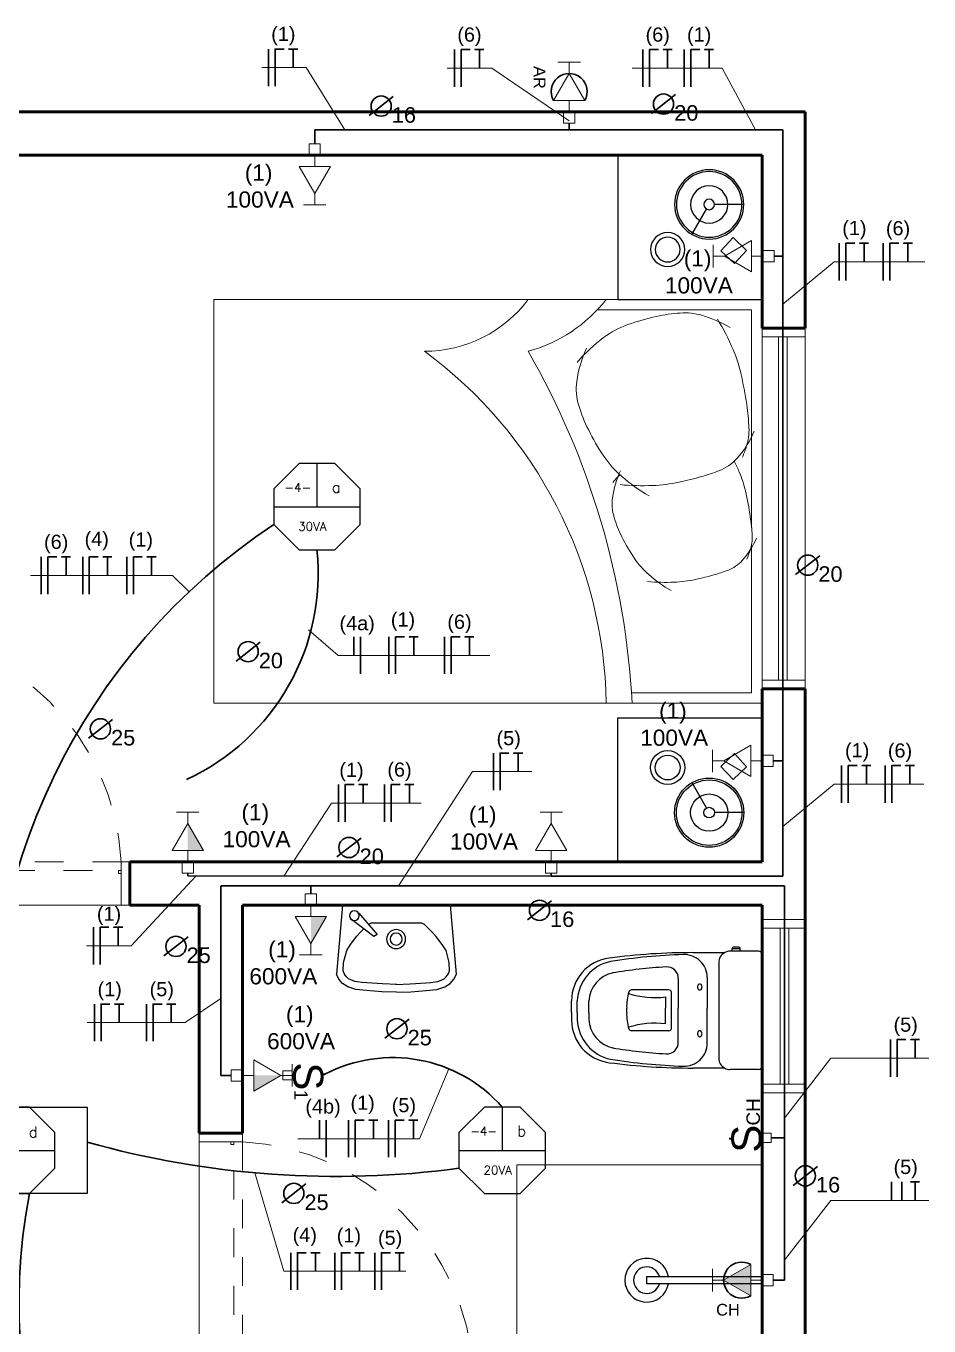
# Model space of a CAD drawing. Header units: inches. Extents: x 179598 to 179981, y 9195975 to 9196075.
# Drawn here: x 179677.644 to 179680.773, y 9196025.61 to 9196030.117 of the extents above; entities that cross this region are included whole.
import ezdxf

# ---------------------------------------------------------------- set-up
doc = ezdxf.new("R2010")
doc.units = ezdxf.units.IN
doc.header["$LTSCALE"] = 0.05
doc.header["$MEASUREMENT"] = 0
for name, pattern in [('CONTINU', [0]), ('DASH2', [0.75, 0.5, -0.25]), ('HIDDEN', [0.375, 0.25, -0.125]), ('HIDDEN2', [0.1875, 0.125, -0.0625])]:
    doc.linetypes.add(name, pattern=pattern)
for name, color, linetype in [('Electric', 10, 'Continuous'), ('ILUMINAÇÃO', 3, 'Continuous'), ('LAYOUT', 7, 'CONTINU'), ('LAYOUT_A. MOLHADAS', 7, 'Continuous'), ('PTO', 1, 'Continuous'), ('TEP', 40, 'DASH2')]:
    doc.layers.add(name, color=color, linetype=linetype)
for name, color, linetype, lineweight in [('Eletrodutos', 220, 'Continuous', 25), ('ESQUADRIA', 7, 'Continuous', 5), ('FNT', 30, 'Continuous', 25), ('HACHURA', 7, 'Continuous', 0), ('HASTES', 250, 'Continuous', 25), ('NOTAS', 180, 'Continuous', 25), ('PAREDE', 7, 'Continuous', 50), ('PISO', 7, 'Continuous', 5), ('TamanhoEletroduto', 174, 'Continuous', 30)]:
    doc.layers.add(name, color=color, linetype=linetype, lineweight=lineweight)
doc.styles.add('Cota', font='arial.ttf')
doc.styles.get("Standard").update_dxf_attribs({"font": ''})
doc.styles.get('Standard').set_extended_font_data('txt.shx')

# ---------------------------------------------------------------- blocks, each defined once
blk = doc.blocks.new('PORTA80_PB')
at = {"layer": 'ESQUADRIA'}
for p, q in [((0.02, 0.9055), (0.0125, 0.9055)), ((0.02, 0.9055), (0.02, 0.7763)), ((0.065, 0.9055), (0.065, 0.7763)), ((0.065, 0.9055), (0.0725, 0.9055)), ((0.0036, 0.8955), (0.0002, 0.8755)), ((0.0075, 0.8755), (0.0002, 0.8755)), ((0.0105, 0.8955), (0.0036, 0.8955)), ((0.03, 0.8955), (0.02, 0.8955)), ((0.03, 0.8755), (0.02, 0.8755)), ((0.055, 0.8955), (0.065, 0.8955)), ((0.055, 0.8755), (0.065, 0.8755)), ((0.0745, 0.8955), (0.0814, 0.8955)), ((0.0775, 0.8755), (0.0848, 0.8755)), ((0.0814, 0.8955), (0.0848, 0.8755)), ((0.83, 0), (0.03, 0))]:
    blk.add_line(p, q, dxfattribs=at)
for points in [[(0.03, 0.15), (0.055, 0.15), (0.055, 0.95), (0.03, 0.95)], [(0, 0), (0.03, 0), (0.03, 0.15), (0, 0.15)], [(0.83, 0), (0.86, 0), (0.86, 0.15), (0.83, 0.15)], [(0.04, 0.11), (0.03, 0.11), (0.03, 0.12), (0.04, 0.12)], [(0.82, 0.12), (0.83, 0.12), (0.83, 0.11), (0.82, 0.11)]]:
    blk.add_lwpolyline(points, close=True, dxfattribs=at)
at = {"layer": 'ESQUADRIA', "linetype": 'HIDDEN2'}
blk.add_lwpolyline([(0.03, 0.12), (0.83, 0.12), (0.83, 0.15), (0.03, 0.15)], close=True, dxfattribs=at)
at = {"layer": 'ESQUADRIA', "linetype": 'HIDDEN', "ltscale": 0.4}
blk.add_arc((-0.0154, 0.1046), 0.8466, 3.0716, 86.9284, dxfattribs=at)
at = {"layer": 'ESQUADRIA'}
for centre, radius, start, end in [((0.4334, 0.8257), 0.4284, 169.2602, 186.6551), ((-0.3484, 0.8257), 0.4284, 353.3449, 10.7398), ((0.0139, 0.7771), 0.00614, 187.1872, 352.0859), ((0.0711, 0.7771), 0.00614, 187.9141, 352.8128)]:
    blk.add_arc(centre, radius, start, end, dxfattribs=at)
blk = doc.blocks.new('A$C73877B83')
at = {"layer": 'LAYOUT'}
for p, q in [((0.2747, 0.243), (0.1867, 0.1922)), ((0.1708, 0.063), (0.1708, 0.1646))]:
    blk.add_line(p, q, dxfattribs=at)
for points in [[(0.5, 0), (0, 0), (0, 0.5), (0.5, 0.5)], [(0.2859, 0.1004), (0.3301, 0.0532), (0.3754, 0.0957), (0.3312, 0.1428)]]:
    blk.add_lwpolyline(points, close=True, dxfattribs=at)
for centre, radius in [((0.3271, 0.3269), 0.059), ((0.3271, 0.3269), 0.043), ((0.1708, 0.183), 0.12), ((0.1708, 0.183), 0.1136), ((0.1708, 0.183), 0.0646), ((0.1708, 0.183), 0.0184)]:
    blk.add_circle(centre, radius, dxfattribs=at)
blk = doc.blocks.new('camacasal1')
at = {"layer": 'LAYOUT', "lineweight": 20}
for p, q in [((0.1, 0), (0.1, 1.4)), ((0.1, 1.4), (2, 1.4)), ((2, 1.4), (2, 0)), ((1.5482, 1.364), (1.964, 1.364)), ((1.964, 1.364), (1.964, 0.8486)), ((1.964, 0.7916), (1.964, 0.036)), ((2, 0), (0.1, 0)), ((1.964, 0.036), (1.4292, 0.036))]:
    blk.add_line(p, q, dxfattribs=at)
for points in [[(1.6853, 1.0097, 0.050543), (1.6075, 0.9542, 0.064376), (1.5579, 0.8978, 0.03352), (1.5145, 0.8232, 0.039598), (1.4874, 0.7553, 0.109626), (1.4818, 0.6879, 0.0754), (1.5094, 0.5942)], [(1.6035, 0.9779, -0.034352), (1.6955, 0.9804, -0.04249), (1.7693, 0.9709, -0.015911), (1.8335, 0.955, -0.020937), (1.8812, 0.9393, -0.121269), (1.9314, 0.9049, -0.080025), (1.9807, 0.8278)], [(1.9038, 0.5611, 0.014129), (1.921, 0.5979, 0.04596), (1.9428, 0.6645, 0.01901), (1.9594, 0.7529, 0.025886), (1.9658, 0.8187, 0.088683), (1.9591, 0.869, 0.020726), (1.9477, 0.9003)], [(1.609, 0.6815, 0.050543), (1.513, 0.613, 0.064376), (1.4517, 0.5435, 0.03352), (1.3983, 0.4514, 0.039598), (1.3648, 0.3677, 0.109626), (1.3579, 0.2845, 0.0754), (1.392, 0.1689)], [(1.4832, 0.6344, 0.020037), (1.5074, 0.608, 0.075208)], [(1.508, 0.6422, -0.034352), (1.6215, 0.6452, -0.04249), (1.7125, 0.6336, -0.015911), (1.7917, 0.6139, -0.020937), (1.8506, 0.5945, -0.121269), (1.9126, 0.5521, -0.080025), (1.9733, 0.4571)], [(1.8455, 0.0681, 0.033461), (1.8997, 0.1735, 0.04596), (1.9265, 0.2556, 0.01901), (1.9471, 0.3647, 0.025886), (1.9549, 0.4458, 0.088683), (1.9467, 0.5079, 0.020726), (1.9326, 0.5465)], [(1.3596, 0.2185, 0.057152), (1.4511, 0.1325, 0.075208), (1.5356, 0.0875, 0.030275), (1.634, 0.0593, 0.036967), (1.717, 0.0472, 0.089016), (1.7911, 0.0551, 0.061822), (1.8892, 0.0975)]]:
    blk.add_lwpolyline(points, format="xyb", dxfattribs=at)
for centre, radius, start, end in [((-0.0814, 1.4233), 1.5416, 306.2433, 359.1337), ((-1.1907, 1.5456), 2.7445, 330.1604, 356.9589), ((0.83, -0.27), 0.45, 36.8699, 90), ((1.055, -0.315), 0.5131, 37.875, 74.7449)]:
    blk.add_arc(centre, radius, start, end, dxfattribs=at)
blk = doc.blocks.new('01lavl91')
at = {"layer": 'LAYOUT_A. MOLHADAS', "linetype": 'Continuous'}
for p, q in [((0.1253, -0.036), (0.0639, -0.1075)), ((-0.085, -0.0692), (0.0857, -0.0692)), ((0.0753, -0.1139), (0.1503, -0.0575)), ((0.0639, -0.1075), (0.0753, -0.1139))]:
    blk.add_line(p, q, dxfattribs=at)
for points in [[(-0.1997, -0.2393), (-0.1797, -0.0093), (0.1803, -0.0093), (0.2003, -0.2393)], [(-0.1772, -0.2283), (-0.1758, -0.2005), (-0.1652, -0.1606), (-0.1526, -0.1406), (-0.1317, -0.1123), (-0.1188, -0.0991), (-0.106, -0.0859), (-0.0931, -0.074), (-0.085, -0.0692)], [(0.0938, -0.074), (0.0857, -0.0692)], [(0.1779, -0.2283), (0.1765, -0.2005), (0.1659, -0.1606), (0.1533, -0.1406), (0.1323, -0.1123), (0.1195, -0.0991), (0.1091, -0.0885)], [(0.0003, -0.2993), (-0.0477, -0.2981), (-0.0993, -0.2935), (-0.1345, -0.2899), (-0.1613, -0.2816), (-0.1795, -0.2708), (-0.1915, -0.256), (-0.1997, -0.2393)], [(0.0023, -0.2743), (-0.0461, -0.2719), (-0.0975, -0.2686), (-0.1144, -0.2671), (-0.1294, -0.2653), (-0.1385, -0.2633), (-0.151, -0.2586), (-0.1586, -0.2547), (-0.1629, -0.2516), (-0.1647, -0.2496), (-0.1703, -0.2424), (-0.1737, -0.2368), (-0.1772, -0.2283)], [(-0.0016, -0.2743), (0.0468, -0.2719), (0.0982, -0.2686), (0.1151, -0.2671), (0.1301, -0.2653), (0.1391, -0.2633), (0.1517, -0.2586), (0.1593, -0.2547), (0.1635, -0.2516), (0.1653, -0.2496), (0.1709, -0.2424), (0.1744, -0.2368), (0.1779, -0.2283)], [(0.0003, -0.2993), (0.0483, -0.2981), (0.0999, -0.2935), (0.1351, -0.2899), (0.1619, -0.2816), (0.1801, -0.2708), (0.1921, -0.256), (0.2003, -0.2393)]]:
    blk.add_lwpolyline(points, dxfattribs=at)
for centre, radius in [((0.1404, -0.0444), 0.0164), ((0.001, -0.1223), 0.0316), ((0.001, -0.1223), 0.02)]:
    blk.add_circle(centre, radius, dxfattribs=at)
blk = doc.blocks.new('chuve')
at = {"layer": 'LAYOUT_A. MOLHADAS', "ltscale": 0.05}
for p, q in [((-0.0004, 0.0262), (0.3992, 0.0262)), ((0.3992, 0), (0, 0)), ((0.3992, 0.0262), (0.3992, 0))]:
    blk.add_line(p, q, dxfattribs=at)
for radius, start, end in [(0.076, 189.9358, 170.0642), (0.0459, 196.6015, 163.3985)]:
    blk.add_arc((0.3992, 0.0131), radius, start, end, dxfattribs=at)
blk = doc.blocks.new('VASOSAN2')
at = {"layer": 'LAYOUT_A. MOLHADAS'}
for p, q in [((-0.2131, 0), (0.1729, 0)), ((-0.0126, 0), (0.0126, 0)), ((-0.2251, -0.012), (-0.2251, -0.0754)), ((0.1849, -0.012), (0.1849, -0.11)), ((-0.2395, -0.0804), (-0.2395, -0.0987)), ((-0.2345, -0.1037), (-0.2345, -0.0754)), ((-0.2251, -0.0754), (-0.2345, -0.0754)), ((-0.2251, -0.0754), (-0.2251, -0.1037)), ((-0.2251, -0.1037), (-0.2345, -0.1037)), ((-0.2251, -0.1037), (-0.2251, -0.11)), ((-0.2201, -0.2392), (-0.2201, -0.1294)), ((0.1799, -0.1294), (0.1799, -0.2392)), ((-0.1851, -0.15), (0.1449, -0.15)), ((-0.1336, -0.19), (-0.0276, -0.19)), ((-0.0126, -0.19), (-0.0276, -0.19)), ((0.0935, -0.19), (-0.0126, -0.19)), ((-0.1307, -0.29), (-0.0276, -0.29)), ((0.0435, -0.3132), (-0.0836, -0.3132)), ((-0.0126, -0.29), (-0.0276, -0.29)), ((0.0906, -0.29), (-0.0126, -0.29)), ((-0.0909, -0.3228), (-0.0909, -0.4517)), ((-0.0666, -0.3348), (-0.0276, -0.3348)), ((-0.0126, -0.3348), (-0.0276, -0.3348)), ((0.0265, -0.3348), (-0.0126, -0.3348)), ((0.0508, -0.3228), (0.0508, -0.4517)), ((-0.0126, -0.4687), (-0.0276, -0.4687)), ((-0.0276, -0.6), (-0.0527, -0.6)), ((-0.0126, -0.6), (-0.0276, -0.6)), ((-0.0126, -0.6), (0.0126, -0.6)), ((-0.0276, -0.64), (-0.0527, -0.64)), ((-0.0276, -0.66), (-0.0527, -0.66)), ((-0.0126, -0.64), (-0.0276, -0.64)), ((-0.0126, -0.66), (-0.0276, -0.66)), ((-0.0126, -0.64), (0.0126, -0.64)), ((-0.0126, -0.66), (0.0126, -0.66))]:
    blk.add_line(p, q, dxfattribs=at)
for centre, radius, start, end in [((-0.2131, -0.012), 0.012, 90, 180), ((0.1729, -0.012), 0.012, 0, 90), ((-0.2345, -0.0804), 0.005, 90, 180), ((-0.2345, -0.0987), 0.005, 180, 270), ((-0.1851, -0.11), 0.04, 180, 208.955), ((-0.1851, -0.11), 0.04, 208.955, 270), ((0.1449, -0.11), 0.04, 270, 331.045), ((0.1449, -0.11), 0.04, 331.045, 0), ((-0.1336, -0.27), 0.08, 90, 181.8557), ((-0.1054, -0.2156), 0.00607, 151.5225, 180), ((-0.1054, -0.2156), 0.00607, 180, 208.4775), ((-0.1034, -0.2168), 0.00838, 127.3654, 151.5225), ((-0.1034, -0.2145), 0.00838, 208.4775, 232.6346), ((-0.102, -0.2185), 0.0106, 107.5518, 127.3654), ((-0.102, -0.2128), 0.0106, 232.6346, 252.4482), ((-0.1012, -0.2212), 0.0134, 90, 107.5518), ((-0.1012, -0.2101), 0.0134, 252.4482, 270), ((-0.1012, -0.2212), 0.0134, 72.4482, 90), ((-0.1012, -0.2101), 0.0134, 270, 287.5518), ((-0.1003, -0.2185), 0.0106, 52.6346, 72.4482), ((-0.1003, -0.2128), 0.0106, 287.5518, 307.3654), ((-0.099, -0.2168), 0.00838, 28.4775, 52.6346), ((-0.099, -0.2145), 0.00838, 307.3654, 331.5225), ((-0.0969, -0.2156), 0.00607, 360, 28.4775), ((-0.0969, -0.2156), 0.00607, 331.5225, 0), ((0.0568, -0.2156), 0.00607, 151.5225, 180), ((0.0568, -0.2156), 0.00607, 180, 208.4775), ((0.0589, -0.2168), 0.00838, 127.3654, 151.5225), ((0.0589, -0.2145), 0.00838, 208.4775, 232.6346), ((0.0602, -0.2185), 0.0106, 107.5518, 127.3654), ((0.0602, -0.2128), 0.0106, 232.6346, 252.4482), ((0.061, -0.2212), 0.0134, 90, 107.5518), ((0.061, -0.2101), 0.0134, 252.4482, 270), ((0.061, -0.2212), 0.0134, 72.4482, 90), ((0.061, -0.2101), 0.0134, 270, 287.5518), ((0.0619, -0.2185), 0.0106, 52.6346, 72.4482), ((0.0619, -0.2128), 0.0106, 287.5518, 307.3654), ((0.0632, -0.2168), 0.00838, 28.4775, 52.6346), ((0.0632, -0.2145), 0.00838, 307.3654, 331.5225), ((0.0653, -0.2156), 0.00607, 360, 28.4775), ((0.0653, -0.2156), 0.00607, 331.5225, 0), ((0.0935, -0.27), 0.08, 358.1443, 90), ((2.0486, -0.2392), 2.2687, 180, 187.3437), ((-2.0888, -0.2392), 2.2687, 352.6563, 0), ((1.8016, -0.2073), 2.0162, 181.8557, 189.0498), ((-0.1307, -0.33), 0.04, 90, 183.6333), ((-0.0809, -0.3228), 0.01, 105.8312, 180), ((0.0408, -0.3228), 0.01, 0, 74.1688), ((0.0906, -0.33), 0.04, 356.3667, 90), ((-1.8417, -0.2073), 2.0162, 350.9502, 358.1443), ((1.8016, -0.2073), 1.9762, 183.6333, 189.0498), ((-0.3767, -0.3699), 0.3121, 342.6846, 6.4627), ((0.3366, -0.3699), 0.3121, 173.5373, 197.3154), ((-1.8417, -0.2073), 1.9762, 350.9502, 356.3667), ((-0.0809, -0.4517), 0.01, 180, 251.4779), ((-0.0363, -0.3187), 0.1503, 251.4779, 273.3381), ((-0.0038, -0.3187), 0.1503, 266.6619, 288.5221), ((0.0408, -0.4517), 0.01, 288.5221, 0), ((-0.0527, -0.51), 0.15, 187.3437, 270), ((-0.0467, -0.4941), 0.146, 191.9873, 267.6502), ((-0.0467, -0.4941), 0.106, 191.9873, 267.6502), ((0.0066, -0.4941), 0.106, 272.3498, 348.0127), ((0.0066, -0.4941), 0.146, 272.3498, 348.0127), ((0.0126, -0.51), 0.15, 270, 352.6563)]:
    blk.add_arc(centre, radius, start, end, dxfattribs=at)
blk = doc.blocks.new('JANELA 0.50')
at = {"layer": 'ESQUADRIA'}
for points in [[(0, 0), (0.03, 0), (0.03, 0.15), (0, 0.15)], [(0.57, 0), (0.03, 0), (0.03, 0.15), (0.57, 0.15)], [(0.57, 0), (0.6, 0), (0.6, 0.15), (0.57, 0.15)], [(0.03, 0.0576), (0.57, 0.0576), (0.57, 0.0876), (0.03, 0.0876)]]:
    blk.add_lwpolyline(points, close=True, dxfattribs=at)
blk = doc.blocks.new('A$C39A72CA2')
at = {"layer": 'ESQUADRIA'}
for points in [[(0, 0), (0.03, 0), (0.03, 0.15), (0, 0.15)], [(1.22, 0), (0.03, 0), (0.03, 0.15), (1.22, 0.15)], [(1.22, 0), (1.25, 0), (1.25, 0.15), (1.22, 0.15)], [(0.03, 0.0576), (1.22, 0.0576), (1.22, 0.0876), (0.03, 0.0876)]]:
    blk.add_lwpolyline(points, close=True, dxfattribs=at)
blk = doc.blocks.new('ta30')
at = {"lineweight": 5}
for p, q in [((-0.1, 0.44), (0.1, 0.44)), ((0, 0.44), (0, 0.34)), ((-0.139, 0.1), (0, 0.34)), ((0.139, 0.1), (0, 0.34)), ((-0.139, 0.1), (0.139, 0.1)), ((-0.05, 0), (-0.05, -0.1)), ((-0.05, 0), (0.05, 0)), ((0, 0.1), (0, 0)), ((0.05, 0), (0.05, -0.1)), ((-0.05, -0.1), (0.05, -0.1))]:
    blk.add_line(p, q, dxfattribs=at)
blk = doc.blocks.new('TA100')
at = {"lineweight": 5}
for p, q in [((-0.1, 0.44), (0.1, 0.44)), ((0, 0.44), (0, 0.34)), ((-0.139, 0.1), (0, 0.34)), ((0.139, 0.1), (0, 0.34)), ((-0.139, 0.1), (0, 0.1)), ((-0.05, 0), (0.05, 0)), ((-0.05, 0), (-0.05, -0.1)), ((0, 0.1), (0, 0)), ((0, 0.1), (0.139, 0.1)), ((0.05, 0), (0.05, -0.1)), ((-0.05, -0.1), (0.05, -0.1))]:
    blk.add_line(p, q, dxfattribs=at)
blk.add_solid([(0, 0.1), (0, 0.34), (-0.139, 0.1)], dxfattribs=at)
blk = doc.blocks.new('Iluminação1')
at = {"layer": 'ILUMINAÇÃO'}
for p, q in [((0, 0.15), (0, 0)), ((-0.15, 0), (0.15, 0))]:
    blk.add_line(p, q, dxfattribs=at)
blk.add_lwpolyline([(-0.0621, 0.15), (-0.15, 0.0621), (-0.15, -0.0621), (-0.0621, -0.15), (0.0621, -0.15), (0.15, -0.0621), (0.15, 0.0621), (0.0621, 0.15)], close=True, dxfattribs=at)
blk = doc.blocks.new('LinguaNoSeu')
at = {"layer": 'Electric', "linetype": 'CONTINU', "lineweight": 20}
blk.add_lwpolyline([(179679.5062, 9196029.819), (179679.5453, 9196029.819), (179679.5453, 9196029.8581), (179679.5062, 9196029.8581), (179679.5062, 9196029.819), (179679.5062, 9196029.8581), (179679.5258, 9196029.8581), (179679.5258, 9196029.8971), (179679.5799, 9196029.8971), (179679.5258, 9196029.9909), (179679.4716, 9196029.8971), (179679.5258, 9196029.8971), (179679.5799, 9196029.8971), (179679.5258, 9196029.9909), (179679.5258, 9196030.0299), (179679.5648, 9196030.0299), (179679.4867, 9196030.0299)], dxfattribs=at)
at = {"layer": 'PTO', "linetype": 'CONTINU', "lineweight": 30}
blk.add_arc((179679.5258, 9196029.9284), 0.0625, 330, 210, dxfattribs=at)
at = {"layer": 'Electric', "linetype": 'CONTINU', "lineweight": 20, "style": 'Cota'}
blk.add_text('AR', height=0.0407, rotation=270, dxfattribs=at).set_placement((179679.4031, 9196030.017))
blk = doc.blocks.new('Iluminação2')
at = {"layer": 'ILUMINAÇÃO'}
for p, q in [((0, 0.15), (0, 0)), ((-0.15, 0), (0.15, 0))]:
    blk.add_line(p, q, dxfattribs=at)
for points in [[(-0.2621, 0.15), (0.2621, 0.15), (0.2621, -0.15), (-0.2621, -0.15)], [(-0.0621, 0.15), (-0.15, 0.0621), (-0.15, -0.0621), (-0.0621, -0.15), (0.0621, -0.15), (0.15, -0.0621), (0.15, 0.0621), (0.0621, 0.15)]]:
    blk.add_lwpolyline(points, close=True, dxfattribs=at)
blk = doc.blocks.new('CHUVEIRO')
at = {"layer": 'Electric', "linetype": 'CONTINU', "lineweight": 20}
blk.add_lwpolyline([(179680.6051, 9196022.6952), (179680.6051, 9196022.7343), (179680.566, 9196022.7343), (179680.566, 9196022.6952), (179680.6051, 9196022.6952), (179680.566, 9196022.6952), (179680.566, 9196022.7148), (179680.527, 9196022.7148), (179680.527, 9196022.7689), (179680.4332, 9196022.7148), (179680.527, 9196022.6606), (179680.527, 9196022.7148), (179680.527, 9196022.7689), (179680.4332, 9196022.7148), (179680.3941, 9196022.7148), (179680.3941, 9196022.7538), (179680.3941, 9196022.6757)], dxfattribs=at)
at = {"layer": 'PTO', "linetype": 'CONTINU', "lineweight": 30}
blk.add_arc((179680.4957, 9196022.7148), 0.0625, 60, 300, dxfattribs=at)
at = {"layer": 'Electric', "linetype": 'CONTINU', "lineweight": 20, "style": 'Cota'}
blk.add_text('CH', height=0.0407, dxfattribs=at).set_placement((179680.4071, 9196022.5921))
blk = doc.blocks.new('Interruptor1W')
at = {"layer": 'ILUMINAÇÃO', "linetype": 'CONTINU', "lineweight": 20}
blk.add_lwpolyline([(179675.1845, 9196027.4212), (179675.2236, 9196027.4212), (179675.2236, 9196027.4602), (179675.1845, 9196027.4602)], close=True, dxfattribs=at)
at = {"layer": 'ILUMINAÇÃO', "linetype": 'CONTINU', "lineweight": 20, "attachment_point": 1, "style": 'Cota'}
for s, width, insert, char_height in [('S', 0.319218, (179675.1488, 9196027.592), 0.1276), ('1', 0.07511, (179675.265, 9196027.5265), 0.0573)]:
    blk.add_mtext_dynamic_manual_height_columns(s, width=width, gutter_width=0.75, heights=[0], dxfattribs=dict(at, insert=insert, char_height=char_height))
blk = doc.blocks.new('Interruptor1')
at = {"layer": 'ILUMINAÇÃO', "linetype": 'CONTINU', "lineweight": 35}
blk.add_line((179678.1328, 9196024.8734), (179678.1328, 9196024.8825), dxfattribs=at)
at = {"layer": 'ILUMINAÇÃO', "linetype": 'CONTINU', "lineweight": 20}
blk.add_blockref('Interruptor1W', (2.9333, -2.7169), dxfattribs=at)
blk = doc.blocks.new('InterruptorCH')
at = {"layer": 'ILUMINAÇÃO', "linetype": 'CONTINU', "lineweight": 20}
for p, q in [((179675.6324, 9196033.1001), (179675.6324, 9196033.0682)), ((179675.6643, 9196033.1001), (179675.6324, 9196033.1001)), ((179675.6643, 9196033.0682), (179675.6643, 9196033.1001)), ((179675.6324, 9196033.0682), (179675.6643, 9196033.0682))]:
    blk.add_line(p, q, dxfattribs=at)
at = {"layer": 'ILUMINAÇÃO', "linetype": 'CONTINU', "lineweight": 35}
blk.add_line((179675.7705, 9196033.0878), (179675.778, 9196033.0878), dxfattribs=at)
at = {"layer": 'ILUMINAÇÃO', "linetype": 'CONTINU', "lineweight": 40, "style": 'Cota'}
for s, height, p in [('S', 0.1043, (179675.6659, 9196033.1359)), ('CH', 0.04682, (179675.6715, 9196033.0415))]:
    blk.add_text(s, height=height, rotation=270, dxfattribs=at).set_placement(p)

msp = doc.modelspace()

# ---------------------------------------------------------------- hatches: boundary and pattern name
at = {"layer": 'HACHURA', "linetype": 'CONTINU', "lineweight": 20}
h = msp.add_hatch(dxfattribs=at)
h.set_pattern_fill('ANSI31', color=1, angle=-90)
h.set_pattern_definition([(315, (-9016346.28062, 9375712.14113), (0.0883883476483, 0.0883883476483), [])])
h.paths.add_polyline_path([(179679.5258, 9196029.8971), (179679.5799, 9196029.8971), (179679.5258, 9196029.9909), (179679.4716, 9196029.8971)])
at = {"layer": 'HACHURA'}
h = msp.add_hatch(color=1, dxfattribs=at)
h.dxf.hatch_style = 1
h.paths.add_polyline_path([(179680.1549, 9196025.8231), (179680.0612, 9196025.769), (179680.1549, 9196025.7149)])

# ---------------------------------------------------------------- linework, layer by layer
at = {"layer": 'Eletrodutos', "linetype": 'CONTINU', "lineweight": 30}
for p, q in [((179678.6441, 9196029.7081), (179678.6441, 9196029.7566)), ((179678.6441, 9196029.7566), (179680.2667, 9196029.7566)), ((179679.5258, 9196029.7799), (179679.5258, 9196029.7566)), ((179680.2667, 9196029.7566), (179680.2667, 9196027.569)), ((179680.2362, 9196029.319), (179680.2667, 9196029.319)), ((179680.2332, 9196027.569), (179680.2667, 9196027.569)), ((179680.2667, 9196027.569), (179680.2665, 9196027.1691)), ((179678.2041, 9196027.1799), (179678.2041, 9196027.1702)), ((179679.464, 9196027.1695), (179678.2041, 9196027.1702)), ((179679.464, 9196027.1799), (179679.464, 9196027.1695)), ((179680.2665, 9196027.1691), (179679.464, 9196027.1695)), ((179678.3191, 9196026.479), (179678.3191, 9196027.1357)), ((179678.3195, 9196027.1357), (179680.2715, 9196027.1357)), ((179678.6308, 9196027.1081), (179678.6308, 9196027.1357)), ((179680.2715, 9196027.1233), (179680.2715, 9196027.1357)), ((179680.2715, 9196025.769), (179680.2715, 9196027.1233)), ((179678.355, 9196026.479), (179678.3191, 9196026.479)), ((179680.226, 9196026.2625), (179680.2715, 9196026.2625)), ((179680.2331, 9196025.769), (179680.2715, 9196025.769))]:
    msp.add_line(p, q, dxfattribs=at)
for centre, radius, start, end in [((179679.7116, 9196026.5644), 2.1884, 123.5541, 185.1233), ((179677.8701, 9196028.2181), 0.7862, 294.8399, 6.0019), ((179678.9146, 9196026.0353), 0.5054, 41.3288, 117.7028), ((179678.7199, 9196029.3265), 3.1979, 254.3304, 277.6224), ((179679.5879, 9196025.6924), 1.9681, 168.9698, 236.1642)]:
    msp.add_arc(centre, radius, start, end, dxfattribs=at)
at = {"layer": 'FNT', "linetype": 'CONTINU', "lineweight": 30}
for p, q in [((179678.4838, 9196030.037), (179678.4838, 9196029.9085)), ((179679.1287, 9196030.0347), (179679.1287, 9196029.9061)), ((179679.7811, 9196030.0347), (179679.7811, 9196029.9061)), ((179679.9246, 9196030.0347), (179679.9246, 9196029.9061)), ((179680.4618, 9196029.3634), (179680.4618, 9196029.2349)), ((179680.6138, 9196029.3634), (179680.6138, 9196029.2349)), ((179677.6967, 9196028.2763), (179677.6967, 9196028.1477)), ((179677.8402, 9196028.2763), (179677.8402, 9196028.1477)), ((179677.9928, 9196028.2763), (179677.9928, 9196028.1477)), ((179678.7794, 9196027.9991), (179678.7794, 9196027.9349)), ((179678.9011, 9196027.9991), (179678.9011, 9196027.8706)), ((179679.0942, 9196027.9991), (179679.0942, 9196027.8706)), ((179679.2632, 9196027.5962), (179679.2632, 9196027.4677)), ((179680.4701, 9196027.5527), (179680.4701, 9196027.4241)), ((179680.6206, 9196027.5527), (179680.6206, 9196027.4241)), ((179678.7264, 9196027.4868), (179678.7264, 9196027.3582)), ((179678.8864, 9196027.4868), (179678.8864, 9196027.3582)), ((179677.8773, 9196026.9924), (179677.8773, 9196026.8638)), ((179677.8808, 9196026.726), (179677.8808, 9196026.5975)), ((179678.0611, 9196026.726), (179678.0611, 9196026.5975)), ((179680.6389, 9196026.6028), (179680.6389, 9196026.4743)), ((179678.6612, 9196026.3238), (179678.6612, 9196026.2595)), ((179678.7613, 9196026.3238), (179678.7613, 9196026.1953)), ((179678.9, 9196026.3238), (179678.9, 9196026.1953)), ((179680.6428, 9196026.1097), (179680.6428, 9196026.0454)), ((179680.6789, 9196026.1097), (179680.6789, 9196026.0454)), ((179678.5611, 9196025.8641), (179678.5611, 9196025.7355)), ((179678.7137, 9196025.8641), (179678.7137, 9196025.7355)), ((179678.8524, 9196025.8641), (179678.8524, 9196025.7355))]:
    msp.add_line(p, q, dxfattribs=at)
for points in [[(179678.5069, 9196029.9085), (179678.5069, 9196030.037), (179678.5378, 9196030.037)], [(179678.5853, 9196030.037), (179678.5544, 9196030.037), (179678.5699, 9196030.037), (179678.5699, 9196029.9728)], [(179679.1518, 9196029.9061), (179679.1518, 9196030.0347), (179679.1827, 9196030.0347)], [(179679.2303, 9196030.0347), (179679.1994, 9196030.0347), (179679.2148, 9196030.0347), (179679.2148, 9196029.9704)], [(179679.8041, 9196029.9061), (179679.8041, 9196030.0347), (179679.835, 9196030.0347)], [(179679.8826, 9196030.0347), (179679.8517, 9196030.0347), (179679.8671, 9196030.0347), (179679.8671, 9196029.9704)], [(179679.9476, 9196029.9061), (179679.9476, 9196030.0347), (179679.9785, 9196030.0347)], [(179680.0261, 9196030.0347), (179679.9952, 9196030.0347), (179680.0107, 9196030.0347), (179680.0107, 9196029.9704)], [(179680.4849, 9196029.2349), (179680.4849, 9196029.3634), (179680.5158, 9196029.3634)], [(179680.5634, 9196029.3634), (179680.5325, 9196029.3634), (179680.5479, 9196029.3634), (179680.5479, 9196029.2992)], [(179680.6369, 9196029.2349), (179680.6369, 9196029.3634), (179680.6678, 9196029.3634)], [(179680.7153, 9196029.3634), (179680.6844, 9196029.3634), (179680.6999, 9196029.3634), (179680.6999, 9196029.2992)], [(179677.7197, 9196028.1477), (179677.7197, 9196028.2763), (179677.7506, 9196028.2763)], [(179677.7982, 9196028.2763), (179677.7673, 9196028.2763), (179677.7828, 9196028.2763), (179677.7828, 9196028.212)], [(179677.8632, 9196028.1477), (179677.8632, 9196028.2763), (179677.8941, 9196028.2763)], [(179677.9417, 9196028.2763), (179677.9108, 9196028.2763), (179677.9263, 9196028.2763), (179677.9263, 9196028.212)], [(179678.0159, 9196028.1477), (179678.0159, 9196028.2763), (179678.0468, 9196028.2763)], [(179678.0943, 9196028.2763), (179678.0634, 9196028.2763), (179678.0789, 9196028.2763), (179678.0789, 9196028.212)], [(179678.8024, 9196027.8706), (179678.8024, 9196027.9991), (179678.8024, 9196027.9991)], [(179678.9242, 9196027.8706), (179678.9242, 9196027.9991), (179678.9551, 9196027.9991)], [(179679.0026, 9196027.9991), (179678.9717, 9196027.9991), (179678.9872, 9196027.9991), (179678.9872, 9196027.9349)], [(179679.1173, 9196027.8706), (179679.1173, 9196027.9991), (179679.1482, 9196027.9991)], [(179679.1957, 9196027.9991), (179679.1648, 9196027.9991), (179679.1803, 9196027.9991), (179679.1803, 9196027.9349)], [(179679.2863, 9196027.4677), (179679.2863, 9196027.5962), (179679.3172, 9196027.5962)], [(179679.3648, 9196027.5962), (179679.3339, 9196027.5962), (179679.3493, 9196027.5962), (179679.3493, 9196027.5319)], [(179680.4932, 9196027.4241), (179680.4932, 9196027.5527), (179680.5241, 9196027.5527)], [(179680.5716, 9196027.5527), (179680.5407, 9196027.5527), (179680.5562, 9196027.5527), (179680.5562, 9196027.4884)], [(179680.6437, 9196027.4241), (179680.6437, 9196027.5527), (179680.6746, 9196027.5527)], [(179680.7222, 9196027.5527), (179680.6913, 9196027.5527), (179680.7067, 9196027.5527), (179680.7067, 9196027.4884)], [(179678.7495, 9196027.3582), (179678.7495, 9196027.4868), (179678.7804, 9196027.4868)], [(179678.828, 9196027.4868), (179678.7971, 9196027.4868), (179678.8125, 9196027.4868), (179678.8125, 9196027.4225)], [(179678.9095, 9196027.3582), (179678.9095, 9196027.4868), (179678.9404, 9196027.4868)], [(179678.988, 9196027.4868), (179678.9571, 9196027.4868), (179678.9725, 9196027.4868), (179678.9725, 9196027.4225)], [(179677.9004, 9196026.8638), (179677.9004, 9196026.9924), (179677.9313, 9196026.9924)], [(179677.9788, 9196026.9924), (179677.9479, 9196026.9924), (179677.9634, 9196026.9924), (179677.9634, 9196026.9281)], [(179677.9039, 9196026.5975), (179677.9039, 9196026.726), (179677.9348, 9196026.726)], [(179677.9823, 9196026.726), (179677.9514, 9196026.726), (179677.9669, 9196026.726), (179677.9669, 9196026.6618)], [(179678.0842, 9196026.5975), (179678.0842, 9196026.726), (179678.1151, 9196026.726)], [(179678.1627, 9196026.726), (179678.1318, 9196026.726), (179678.1472, 9196026.726), (179678.1472, 9196026.6618)], [(179680.662, 9196026.4743), (179680.662, 9196026.6028), (179680.6929, 9196026.6028)], [(179680.7404, 9196026.6028), (179680.7095, 9196026.6028), (179680.725, 9196026.6028), (179680.725, 9196026.5386)], [(179678.6843, 9196026.1953), (179678.6843, 9196026.3238), (179678.6843, 9196026.3238)], [(179678.7844, 9196026.1953), (179678.7844, 9196026.3238), (179678.8153, 9196026.3238)], [(179678.8628, 9196026.3238), (179678.8319, 9196026.3238), (179678.8474, 9196026.3238), (179678.8474, 9196026.2595)], [(179678.9231, 9196026.1953), (179678.9231, 9196026.3238), (179678.954, 9196026.3238)], [(179679.0016, 9196026.3238), (179678.9707, 9196026.3238), (179678.9861, 9196026.3238), (179678.9861, 9196026.2595)], [(179680.7404, 9196026.1097), (179680.7095, 9196026.1097), (179680.725, 9196026.1097), (179680.725, 9196026.0454)], [(179678.5841, 9196025.7355), (179678.5841, 9196025.8641), (179678.615, 9196025.8641)], [(179678.6626, 9196025.8641), (179678.6317, 9196025.8641), (179678.6471, 9196025.8641), (179678.6471, 9196025.7998)], [(179678.7368, 9196025.7355), (179678.7368, 9196025.8641), (179678.7677, 9196025.8641)], [(179678.8152, 9196025.8641), (179678.7843, 9196025.8641), (179678.7998, 9196025.8641), (179678.7998, 9196025.7998)], [(179678.8755, 9196025.7355), (179678.8755, 9196025.8641), (179678.9064, 9196025.8641)], [(179678.954, 9196025.8641), (179678.9231, 9196025.8641), (179678.9385, 9196025.8641), (179678.9385, 9196025.7998)]]:
    msp.add_lwpolyline(points, dxfattribs=at)
at = {"layer": 'HASTES', "linetype": 'CONTINU', "lineweight": 20}
for p, q in [((179678.1512, 9196028.212), (179678.2094, 9196028.1558)), ((179678.7251, 9196027.9349), (179678.6223, 9196028.024)), ((179678.5374, 9196027.17), (179678.7022, 9196027.4225)), ((179678.195, 9196026.6618), (179678.3191, 9196026.7453)), ((179679.0074, 9196026.2595), (179679.1086, 9196026.5013)), ((179678.5376, 9196025.7998), (179678.4372, 9196026.1411))]:
    msp.add_line(p, q, dxfattribs=at)
for points in [[(179678.7484, 9196029.7566), (179678.6151, 9196029.9728), (179678.4604, 9196029.9728)], [(179679.5258, 9196029.7878), (179679.258, 9196029.9704), (179679.1033, 9196029.9704)], [(179680.1713, 9196029.7566), (179680.0559, 9196029.9704), (179679.7441, 9196029.9704)], [(179680.2667, 9196029.1529), (179680.4447, 9196029.2992), (179680.7579, 9196029.2992)], [(179678.1512, 9196028.212), (179678.1512, 9196028.212), (179677.6594, 9196028.212)], [(179679.2506, 9196027.9349), (179679.2506, 9196027.9349), (179678.7251, 9196027.9349)], [(179678.9351, 9196027.1357), (179679.1915, 9196027.5319), (179679.3971, 9196027.5319)], [(179680.2666, 9196027.3422), (179680.4446, 9196027.4884), (179680.7551, 9196027.4884)], [(179679.0129, 9196027.4225), (179679.0129, 9196027.4225), (179678.7022, 9196027.4225)], [(179678.2322, 9196027.1701), (179678.0086, 9196026.9281), (179677.8539, 9196026.9281)], [(179677.8553, 9196026.6618), (179677.8553, 9196026.6618), (179678.195, 9196026.6618)], [(179680.2715, 9196026.3311), (179680.433, 9196026.5386), (179680.7727, 9196026.5386)], [(179679.0074, 9196026.2595), (179679.0074, 9196026.2595), (179678.5853, 9196026.2595)], [(179680.2715, 9196025.8379), (179680.433, 9196026.0454), (179680.7727, 9196026.0454)], [(179678.9598, 9196025.7998), (179678.9598, 9196025.7998), (179678.5376, 9196025.7998)]]:
    msp.add_lwpolyline(points, dxfattribs=at)
at = {"layer": 'PAREDE'}
for p, q in [((179680.3441, 9196029.819), (179677.0941, 9196029.819)), ((179680.3441, 9196029.069), (179680.3441, 9196029.819)), ((179680.1941, 9196029.669), (179677.0941, 9196029.669)), ((179680.1941, 9196029.069), (179680.1941, 9196029.669)), ((179680.3441, 9196029.069), (179680.1941, 9196029.069)), ((179680.1941, 9196027.219), (179680.1941, 9196027.819)), ((179680.3441, 9196027.819), (179680.1941, 9196027.819)), ((179680.3441, 9196027.069), (179680.3441, 9196027.819)), ((179678.0041, 9196027.069), (179678.0041, 9196027.219)), ((179680.1941, 9196027.219), (179678.0041, 9196027.219)), ((179678.2441, 9196027.069), (179678.0041, 9196027.069)), ((179678.2441, 9196026.279), (179678.2441, 9196027.069)), ((179678.3941, 9196026.279), (179678.3941, 9196027.069)), ((179680.1941, 9196027.069), (179678.3941, 9196027.069)), ((179680.1941, 9196025.369), (179680.1941, 9196027.069)), ((179680.3441, 9196025.369), (179680.3441, 9196027.069)), ((179678.3941, 9196026.279), (179678.2441, 9196026.279))]:
    msp.add_line(p, q, dxfattribs=at)
at = {"layer": 'PISO'}
for p, q in [((179679.3441, 9196026.169), (179680.1941, 9196026.169)), ((179679.3441, 9196025.369), (179679.3441, 9196026.169))]:
    msp.add_line(p, q, dxfattribs=at)
at = {"layer": 'TamanhoEletroduto', "linetype": 'CONTINU'}
for p, q in [((179678.9163, 9196029.8719), (179678.8325, 9196029.8063)), ((179679.8948, 9196029.8789), (179679.8111, 9196029.8133)), ((179680.3945, 9196028.2805), (179680.3107, 9196028.2149)), ((179678.4554, 9196027.9807), (179678.3717, 9196027.9151)), ((179677.9436, 9196027.7131), (179677.8599, 9196027.6475)), ((179678.8048, 9196027.3018), (179678.7211, 9196027.2362)), ((179679.4648, 9196027.0839), (179679.381, 9196027.0183)), ((179678.2052, 9196026.959), (179678.1215, 9196026.8934)), ((179678.9711, 9196026.6734), (179678.8873, 9196026.6078)), ((179680.3861, 9196026.1634), (179680.3023, 9196026.0978)), ((179678.6136, 9196026.1027), (179678.5298, 9196026.0371))]:
    msp.add_line(p, q, dxfattribs=at)
for centre in [(179678.8744, 9196029.8391), (179679.8529, 9196029.8461), (179680.3526, 9196028.2477), (179678.4135, 9196027.9479), (179677.9017, 9196027.6803), (179678.7629, 9196027.269), (179679.4229, 9196027.0511), (179678.1634, 9196026.9262), (179678.9292, 9196026.6406), (179680.3442, 9196026.1306), (179678.5717, 9196026.0699)]:
    msp.add_circle(centre, 0.035, dxfattribs=at)

# ---------------------------------------------------------------- block references
at = {"layer": 'Eletrodutos'}
msp.add_blockref('Iluminação2', (179677.5941, 9196026.219), dxfattribs=at)
at = {"layer": 'Eletrodutos', "linetype": 'CONTINU', "lineweight": 30}
msp.add_blockref('CHUVEIRO', (-0.372, 3.0542), dxfattribs=at)
at = {"layer": 'ESQUADRIA'}
for name, p, rotation in [('A$C39A72CA2', (179680.1941, 9196029.069), 270), ('JANELA 0.50', (179680.3441, 9196026.419), 90)]:
    msp.add_blockref(name, p, dxfattribs=dict(at, rotation=rotation))
msp.add_blockref('PORTA80_PB', (179677.1441, 9196027.069), dxfattribs=at)
at = {"layer": 'ESQUADRIA', "xscale": -1, "rotation": 270}
msp.add_blockref('PORTA80_PB', (179678.2441, 9196025.419), dxfattribs=at)
at = {"layer": 'ILUMINAÇÃO', "linetype": 'CONTINU', "lineweight": 40, "xscale": 0.817129049023036, "yscale": 0.817129049023036, "zscale": 0.817129049023036, "rotation": 270}
msp.add_blockref('Interruptor1', (-7334660.3874, 9342846.7045), dxfattribs=at)
at = {"layer": 'ILUMINAÇÃO', "linetype": 'CONTINU', "lineweight": 40, "rotation": 180}
msp.add_blockref('InterruptorCH', (359355.8584, 18392059.3466), dxfattribs=at)
at = {"layer": 'LAYOUT', "lineweight": 20, "xscale": -1, "rotation": 90}
msp.add_blockref('A$C73877B83', (179680.1941, 9196029.669), dxfattribs=at)
at = {"layer": 'LAYOUT', "xscale": -1, "rotation": 180}
msp.add_blockref('camacasal1', (179678.1941, 9196029.169), dxfattribs=at)
at = {"layer": 'LAYOUT', "lineweight": 20, "rotation": 90}
msp.add_blockref('A$C73877B83', (179680.1941, 9196027.219), dxfattribs=at)
at = {"layer": 'LAYOUT_A. MOLHADAS', "extrusion": (0, 0, -1), "xscale": 1.039591868969552, "yscale": 1.039591868969552, "zscale": -1.039591868969552}
msp.add_blockref('01lavl91', (-179678.9274, 9196027.0786), dxfattribs=at)
at = {"layer": 'LAYOUT_A. MOLHADAS'}
for name, p, rotation in [('VASOSAN2', (179680.1941, 9196026.6843), 270), ('chuve', (179680.1939, 9196025.7821), 180)]:
    msp.add_blockref(name, p, dxfattribs=dict(at, rotation=rotation))
at = {"layer": 'PTO', "linetype": 'CONTINU', "lineweight": 30}
msp.add_blockref('LinguaNoSeu', (0, -0.0391), dxfattribs=at)
at = {"layer": 'PTO'}
for name, p, xscale, yscale, zscale, rotation in [('ta30', (179678.6441, 9196029.669), -0.3906251953034036, 0.3906251953034036, 0.3906251953034036, 180), ('ta30', (179680.1972, 9196029.319), -0.3906251953034037, 0.3906251953034037, 0.3906251953034037, 90), ('ta30', (179680.1941, 9196027.569), -0.3906251953034037, 0.3906251953034037, 0.3906251953034037, 90), ('TA100', (179678.6308, 9196027.069), 0.3906251953034037, 0.3906251953034037, 0.3906251953034037, 180), ('TA100', (179678.3941, 9196026.479), -0.3906251953034037, 0.3906251953034037, 0.3906251953034037, 270)]:
    msp.add_blockref(name, p, dxfattribs=dict(at, xscale=xscale, yscale=yscale, zscale=zscale, rotation=rotation))
for name, p, xscale, yscale, zscale in [('TA100', (179678.2041, 9196027.219), -0.3906251953034037, 0.3906251953034037, 0.3906251953034037), ('ta30', (179679.464, 9196027.219), -0.3906251953034036, 0.3906251953034036, 0.3906251953034036)]:
    msp.add_blockref(name, p, dxfattribs=dict(at, xscale=xscale, yscale=yscale, zscale=zscale))
at = {"layer": 'TEP'}
for p in [(179678.652, 9196028.4503), (179679.2941, 9196026.219)]:
    msp.add_blockref('Iluminação1', p, dxfattribs=at)

# ---------------------------------------------------------------- texts
at = {"color": 3, "char_height": 0.0378, "attachment_point": 1}
for s, insert in [('a', (179678.7037, 9196028.5367)), ('d', (179677.6534, 9196026.3017)), ('b', (179679.3458, 9196026.3054))]:
    msp.add_mtext_dynamic_manual_height_columns(s, width=0.270453, gutter_width=1, heights=[0], dxfattribs=dict(at, insert=insert))
at = {"layer": 'FNT', "linetype": 'CONTINU', "lineweight": 20, "char_height": 0.04926, "attachment_point": 1, "style": 'Cota'}
for s, insert in [('(1)', (179678.4934, 9196030.1141)), ('(6)', (179679.1383, 9196030.1117)), ('(6)', (179679.7906, 9196030.1117)), ('(1)', (179679.9342, 9196030.1117)), ('(1)', (179680.4722, 9196029.4413)), ('(6)', (179680.6234, 9196029.4405)), ('(6)', (179677.7062, 9196028.3533)), ('(4)', (179677.8468, 9196028.3633)), ('(1)', (179677.9997, 9196028.3615)), ('(4a)', (179678.73, 9196028.0712)), ('(1)', (179678.908, 9196028.0843)), ('(6)', (179679.1038, 9196028.0762)), ('(5)', (179679.2743, 9196027.6729)), ('(1)', (179680.4817, 9196027.6308)), ('(6)', (179680.6302, 9196027.6298)), ('(1)', (179678.7296, 9196027.5625)), ('(6)', (179678.896, 9196027.5638)), ('(1)', (179677.8893, 9196027.064)), ('(1)', (179677.8918, 9196026.8027)), ('(5)', (179678.0722, 9196026.8027)), ('(5)', (179680.6499, 9196026.6796)), ('(1)', (179678.7682, 9196026.409)), ('(5)', (179678.9111, 9196026.4005)), ('(4b)', (179678.6119, 9196026.3959)), ('(5)', (179680.6499, 9196026.1864)), ('(4)', (179678.5677, 9196025.9511)), ('(1)', (179678.7206, 9196025.9493)), ('(5)', (179678.8635, 9196025.9408))]:
    msp.add_mtext_dynamic_manual_height_columns(s, width=0.040202, gutter_width=0.5, heights=[0], dxfattribs=dict(at, insert=insert))
at = {"layer": 'ILUMINAÇÃO'}
for s, p in [('-4-', (179678.5395, 9196028.5019)), ('30VA', (179678.5872, 9196028.3672)), ('-4-', (179679.1831, 9196026.2706)), ('20VA', (179679.2292, 9196026.1359))]:
    msp.add_text(s, height=0.03, dxfattribs=at).set_placement(p)
at = {"layer": 'NOTAS', "linetype": 'CONTINU', "lineweight": 30, "char_height": 0.05613, "attachment_point": 1, "style": 'Cota'}
for s, insert in [('   (1)\\P100VA', (179678.3365, 9196029.6368)), ('   (1)\\P100VA', (179679.8577, 9196029.3392)), ('   (1)\\P100VA', (179679.772, 9196027.7712)), ('   (1)\\P100VA', (179678.325, 9196027.4195)), ('   (1)\\P100VA', (179679.113, 9196027.4114)), ('   (1)\\P600VA', (179678.4177, 9196026.9442)), ('   (1)\\P600VA', (179678.4791, 9196026.7192))]:
    msp.add_mtext_dynamic_manual_height_columns(s, width=0.415348, gutter_width=0.5, heights=[0], dxfattribs=dict(at, insert=insert))
at = {"layer": 'TamanhoEletroduto', "linetype": 'CONTINU', "lineweight": 20, "style": 'Cota'}
for s, p in [('16', (179678.9114, 9196029.7815)), ('20', (179679.8899, 9196029.7885)), ('20', (179680.3895, 9196028.19)), ('20', (179678.4505, 9196027.8902)), ('25', (179677.9387, 9196027.6227)), ('20', (179678.7999, 9196027.2114)), ('16', (179679.4599, 9196026.9935)), ('25', (179678.2003, 9196026.8685)), ('25', (179678.9662, 9196026.583)), ('16', (179680.3812, 9196026.073)), ('25', (179678.6087, 9196026.0123))]:
    msp.add_text(s, height=0.05386, dxfattribs=at).set_placement(p)

doc.saveas('drawing.dxf')
